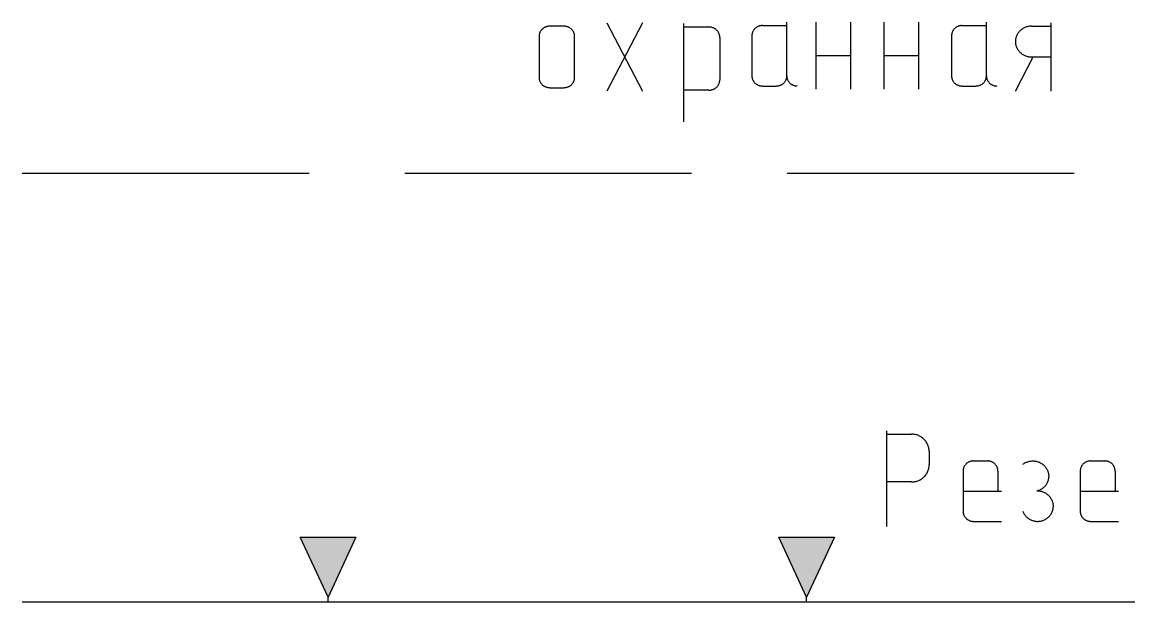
# Model space of a CAD drawing. Extents: x -2918 to -212, y 225 to 5715.
# Drawn here: x -386.53 to -370, y 950.17 to 958.82 of the extents above; entities that cross this region are included whole.
import ezdxf

# ---------------------------------------------------------------- set-up
doc = ezdxf.new("R2010")
doc.units = 0
doc.layers.get('0').update_dxf_attribs({"linetype": 'CONTINUOUS'})

# ---------------------------------------------------------------- blocks, each defined once
blk = doc.blocks.new('УСЛ__ОБОЗНАЧЕНИЯ_ГЕО_2')
at = {"linetype": 'CONTINUOUS'}
for points in [[(93.147, -80.935), (93.564, -81.829), (93.98, -80.935)], [(101.132, -80.935), (100.299, -80.935), (100.715, -81.829)]]:
    blk.add_hatch(color=18, dxfattribs=at).paths.add_polyline_path(points)
at = {"color": 18, "linetype": 'CONTINUOUS'}
for p, q in [((98.261, -73.255), (97.73, -74.276)), ((97.73, -73.255), (98.261, -74.276)), ((100.419, -74.049), (100.419, -73.247)), ((100.853, -73.246), (100.853, -74.246)), ((101.372, -73.246), (101.372, -74.246)), ((101.866, -73.246), (101.866, -74.246)), ((102.386, -73.246), (102.386, -74.246)), ((103.401, -74.049), (103.401, -73.247)), ((104.366, -73.255), (104.366, -74.276)), ((97.088, -73.306), (96.876, -73.306)), ((98.873, -73.266), (98.873, -74.733)), ((98.873, -73.318), (99.255, -73.318)), ((100.054, -73.298), (100.419, -73.298)), ((103.036, -73.298), (103.401, -73.298)), ((104.073, -73.306), (104.364, -73.306)), ((96.717, -73.459), (96.717, -74.072)), ((97.247, -74.072), (97.247, -73.459)), ((99.418, -73.476), (99.418, -74.105)), ((99.898, -73.448), (99.898, -74.049)), ((102.88, -73.448), (102.88, -74.049)), ((100.853, -73.746), (101.372, -73.746)), ((101.866, -73.746), (102.386, -73.746)), ((103.835, -74.276), (104.101, -73.766)), ((104.072, -73.766), (104.368, -73.766)), ((96.876, -74.225), (97.088, -74.225)), ((100.054, -74.2), (100.262, -74.2)), ((103.036, -74.2), (103.245, -74.2)), ((99.255, -74.262), (98.873, -74.262)), ((88.993, -75.499), (93.281, -75.499)), ((94.71, -75.499), (98.997, -75.499)), ((100.426, -75.499), (104.713, -75.499)), ((101.909, -79.346), (101.909, -80.775)), ((101.909, -79.397), (102.281, -79.397)), ((102.546, -79.652), (102.546, -79.856)), ((103.208, -79.797), (103.417, -79.797)), ((104.96, -79.797), (105.168, -79.797)), ((103.052, -79.947), (103.052, -80.548)), ((103.573, -79.947), (103.573, -80.248)), ((104.803, -79.947), (104.803, -80.548)), ((105.324, -79.947), (105.324, -80.248)), ((102.281, -80.111), (101.909, -80.111)), ((103.052, -80.248), (103.625, -80.248)), ((104.803, -80.248), (105.376, -80.248)), ((103.208, -80.699), (103.625, -80.699)), ((104.96, -80.699), (105.376, -80.699)), ((93.564, -81.829), (93.147, -80.935)), ((93.147, -80.935), (93.98, -80.935)), ((93.98, -80.935), (93.564, -81.829)), ((100.299, -80.935), (101.132, -80.935)), ((100.715, -81.829), (100.299, -80.935)), ((101.132, -80.935), (100.715, -81.829)), ((93.564, -81.9), (93.564, -81.829)), ((100.715, -81.9), (100.715, -81.829)), ((88.993, -81.9), (126.231, -81.9))]:
    blk.add_line(p, q, dxfattribs=at)
at = {"color": 18, "linetype": 'CONTINUOUS', "flags": 128}
for points in [[(96.876, -73.306), (96.867, -73.306), (96.859, -73.307), (96.851, -73.308), (96.843, -73.309), (96.834, -73.311), (96.826, -73.314), (96.819, -73.316), (96.811, -73.319), (96.803, -73.323), (96.796, -73.326), (96.789, -73.331), (96.782, -73.335), (96.776, -73.34), (96.769, -73.345), (96.763, -73.351), (96.757, -73.357), (96.752, -73.363), (96.747, -73.369), (96.742, -73.376), (96.738, -73.382), (96.734, -73.39), (96.73, -73.397), (96.727, -73.404), (96.724, -73.412), (96.722, -73.42), (96.72, -73.427), (96.718, -73.435), (96.717, -73.443), (96.717, -73.451), (96.717, -73.459)], [(97.247, -73.459), (97.247, -73.451), (97.246, -73.443), (97.245, -73.435), (97.244, -73.427), (97.242, -73.42), (97.239, -73.412), (97.237, -73.404), (97.233, -73.397), (97.23, -73.39), (97.226, -73.382), (97.222, -73.376), (97.217, -73.369), (97.212, -73.363), (97.206, -73.357), (97.201, -73.351), (97.195, -73.345), (97.188, -73.34), (97.182, -73.335), (97.175, -73.331), (97.168, -73.326), (97.16, -73.323), (97.153, -73.319), (97.145, -73.316), (97.137, -73.314), (97.129, -73.311), (97.121, -73.309), (97.113, -73.308), (97.105, -73.307), (97.096, -73.306), (97.088, -73.306)], [(99.418, -73.476), (99.418, -73.467), (99.418, -73.459), (99.416, -73.451), (99.415, -73.443), (99.413, -73.435), (99.41, -73.427), (99.407, -73.419), (99.404, -73.412), (99.4, -73.404), (99.396, -73.397), (99.392, -73.39), (99.387, -73.383), (99.382, -73.377), (99.376, -73.37), (99.37, -73.364), (99.364, -73.359), (99.358, -73.353), (99.351, -73.348), (99.344, -73.344), (99.337, -73.339), (99.329, -73.336), (99.321, -73.332), (99.313, -73.329), (99.305, -73.326), (99.297, -73.324), (99.289, -73.322), (99.28, -73.32), (99.272, -73.319), (99.263, -73.319), (99.255, -73.318)], [(100.054, -73.298), (100.046, -73.298), (100.038, -73.298), (100.029, -73.3), (100.021, -73.301), (100.013, -73.303), (100.006, -73.305), (99.998, -73.308), (99.99, -73.311), (99.983, -73.314), (99.976, -73.318), (99.969, -73.322), (99.962, -73.326), (99.956, -73.331), (99.949, -73.336), (99.943, -73.342), (99.938, -73.347), (99.932, -73.354), (99.927, -73.36), (99.923, -73.366), (99.919, -73.373), (99.915, -73.38), (99.911, -73.387), (99.908, -73.394), (99.905, -73.401), (99.903, -73.409), (99.901, -73.417), (99.9, -73.425), (99.898, -73.432), (99.898, -73.44), (99.898, -73.448)], [(103.036, -73.298), (103.028, -73.298), (103.02, -73.298), (103.012, -73.3), (103.004, -73.301), (102.996, -73.303), (102.988, -73.305), (102.98, -73.308), (102.973, -73.311), (102.965, -73.314), (102.958, -73.318), (102.951, -73.322), (102.945, -73.326), (102.938, -73.331), (102.932, -73.336), (102.926, -73.342), (102.92, -73.347), (102.915, -73.354), (102.91, -73.36), (102.905, -73.366), (102.901, -73.373), (102.897, -73.38), (102.894, -73.387), (102.891, -73.394), (102.888, -73.401), (102.886, -73.409), (102.884, -73.417), (102.882, -73.425), (102.881, -73.432), (102.88, -73.44), (102.88, -73.448)], [(104.074, -73.306), (104.062, -73.306), (104.049, -73.307), (104.037, -73.309), (104.024, -73.311), (104.012, -73.314), (104, -73.317), (103.989, -73.321), (103.977, -73.326), (103.966, -73.331), (103.955, -73.337), (103.944, -73.343), (103.934, -73.35), (103.924, -73.357), (103.914, -73.365), (103.905, -73.374), (103.897, -73.382), (103.889, -73.391), (103.881, -73.401), (103.874, -73.411), (103.867, -73.421), (103.861, -73.432), (103.856, -73.442), (103.851, -73.453), (103.847, -73.465), (103.843, -73.476), (103.84, -73.488), (103.838, -73.5), (103.837, -73.512), (103.836, -73.524), (103.835, -73.536), (103.836, -73.548), (103.837, -73.56), (103.838, -73.572), (103.84, -73.584), (103.843, -73.595), (103.847, -73.607), (103.851, -73.618), (103.856, -73.629), (103.861, -73.64), (103.867, -73.651), (103.874, -73.661), (103.881, -73.671), (103.889, -73.68), (103.897, -73.69), (103.905, -73.698), (103.914, -73.706), (103.924, -73.714), (103.934, -73.722), (103.944, -73.728), (103.955, -73.735), (103.966, -73.74), (103.977, -73.746), (103.989, -73.75), (104, -73.754), (104.012, -73.758), (104.024, -73.761), (104.037, -73.763), (104.049, -73.764), (104.062, -73.765), (104.074, -73.766)], [(96.717, -74.072), (96.717, -74.08), (96.717, -74.088), (96.718, -74.095), (96.72, -74.103), (96.722, -74.111), (96.724, -74.119), (96.727, -74.126), (96.73, -74.134), (96.734, -74.141), (96.738, -74.148), (96.742, -74.155), (96.747, -74.162), (96.752, -74.168), (96.757, -74.174), (96.763, -74.18), (96.769, -74.185), (96.776, -74.191), (96.782, -74.195), (96.789, -74.2), (96.796, -74.204), (96.803, -74.208), (96.811, -74.211), (96.819, -74.214), (96.826, -74.217), (96.834, -74.219), (96.843, -74.221), (96.851, -74.223), (96.859, -74.224), (96.867, -74.224), (96.876, -74.225)], [(97.088, -74.225), (97.096, -74.224), (97.105, -74.224), (97.113, -74.223), (97.121, -74.221), (97.129, -74.219), (97.137, -74.217), (97.145, -74.214), (97.153, -74.211), (97.16, -74.208), (97.168, -74.204), (97.175, -74.2), (97.182, -74.195), (97.188, -74.191), (97.195, -74.185), (97.201, -74.18), (97.206, -74.174), (97.212, -74.168), (97.217, -74.162), (97.222, -74.155), (97.226, -74.148), (97.23, -74.141), (97.233, -74.134), (97.237, -74.126), (97.239, -74.119), (97.242, -74.111), (97.244, -74.103), (97.245, -74.095), (97.246, -74.088), (97.247, -74.08), (97.247, -74.072)], [(99.898, -74.049), (99.898, -74.057), (99.898, -74.065), (99.9, -74.073), (99.901, -74.08), (99.903, -74.088), (99.905, -74.096), (99.908, -74.103), (99.911, -74.11), (99.915, -74.117), (99.919, -74.124), (99.923, -74.131), (99.927, -74.138), (99.932, -74.144), (99.938, -74.15), (99.943, -74.156), (99.949, -74.161), (99.956, -74.166), (99.962, -74.171), (99.969, -74.175), (99.976, -74.179), (99.983, -74.183), (99.99, -74.187), (99.998, -74.189), (100.006, -74.192), (100.013, -74.195), (100.021, -74.196), (100.029, -74.198), (100.038, -74.199), (100.046, -74.199), (100.054, -74.2)], [(100.262, -74.2), (100.27, -74.199), (100.279, -74.199), (100.287, -74.198), (100.295, -74.196), (100.303, -74.195), (100.311, -74.192), (100.318, -74.189), (100.326, -74.187), (100.333, -74.183), (100.34, -74.179), (100.348, -74.175), (100.354, -74.171), (100.361, -74.166), (100.367, -74.161), (100.373, -74.156), (100.379, -74.15), (100.384, -74.144), (100.389, -74.138), (100.393, -74.131), (100.398, -74.124), (100.402, -74.117), (100.405, -74.11), (100.408, -74.103), (100.411, -74.096), (100.413, -74.088), (100.415, -74.08), (100.417, -74.073), (100.418, -74.065), (100.418, -74.057), (100.419, -74.049), (100.419, -74.057), (100.419, -74.065), (100.42, -74.073), (100.422, -74.08), (100.424, -74.088), (100.426, -74.096), (100.429, -74.103), (100.432, -74.11), (100.436, -74.117), (100.439, -74.124), (100.444, -74.131), (100.449, -74.138), (100.453, -74.144), (100.459, -74.15), (100.464, -74.156), (100.47, -74.161), (100.477, -74.166), (100.483, -74.171), (100.49, -74.175), (100.497, -74.179), (100.504, -74.183), (100.511, -74.187), (100.519, -74.189), (100.527, -74.192), (100.535, -74.195), (100.542, -74.196), (100.55, -74.198), (100.559, -74.199), (100.567, -74.199), (100.575, -74.2)], [(102.88, -74.049), (102.88, -74.057), (102.881, -74.065), (102.882, -74.073), (102.884, -74.08), (102.886, -74.088), (102.888, -74.096), (102.891, -74.103), (102.894, -74.11), (102.897, -74.117), (102.901, -74.124), (102.905, -74.131), (102.91, -74.138), (102.915, -74.144), (102.92, -74.15), (102.926, -74.156), (102.932, -74.161), (102.938, -74.166), (102.945, -74.171), (102.951, -74.175), (102.958, -74.179), (102.965, -74.183), (102.973, -74.187), (102.98, -74.189), (102.988, -74.192), (102.996, -74.195), (103.004, -74.196), (103.012, -74.198), (103.02, -74.199), (103.028, -74.199), (103.036, -74.2)], [(103.245, -74.2), (103.253, -74.199), (103.261, -74.199), (103.269, -74.198), (103.277, -74.196), (103.285, -74.195), (103.293, -74.192), (103.301, -74.189), (103.308, -74.187), (103.316, -74.183), (103.323, -74.179), (103.33, -74.175), (103.337, -74.171), (103.343, -74.166), (103.35, -74.161), (103.355, -74.156), (103.361, -74.15), (103.366, -74.144), (103.371, -74.138), (103.376, -74.131), (103.38, -74.124), (103.384, -74.117), (103.387, -74.11), (103.391, -74.103), (103.393, -74.096), (103.396, -74.088), (103.398, -74.08), (103.399, -74.073), (103.4, -74.065), (103.401, -74.057), (103.401, -74.049), (103.401, -74.057), (103.402, -74.065), (103.403, -74.073), (103.405, -74.08), (103.406, -74.088), (103.409, -74.096), (103.412, -74.103), (103.415, -74.11), (103.418, -74.117), (103.422, -74.124), (103.426, -74.131), (103.431, -74.138), (103.436, -74.144), (103.441, -74.15), (103.447, -74.156), (103.453, -74.161), (103.459, -74.166), (103.466, -74.171), (103.472, -74.175), (103.479, -74.179), (103.487, -74.183), (103.494, -74.187), (103.501, -74.189), (103.509, -74.192), (103.517, -74.195), (103.525, -74.196), (103.533, -74.198), (103.541, -74.199), (103.549, -74.199), (103.557, -74.2)], [(99.255, -74.262), (99.263, -74.262), (99.272, -74.261), (99.28, -74.26), (99.289, -74.258), (99.297, -74.256), (99.305, -74.254), (99.313, -74.251), (99.321, -74.248), (99.329, -74.245), (99.337, -74.24), (99.344, -74.236), (99.351, -74.232), (99.358, -74.227), (99.364, -74.221), (99.37, -74.216), (99.376, -74.21), (99.382, -74.203), (99.387, -74.197), (99.392, -74.19), (99.396, -74.183), (99.4, -74.176), (99.404, -74.168), (99.407, -74.161), (99.41, -74.153), (99.413, -74.145), (99.415, -74.137), (99.416, -74.129), (99.418, -74.121), (99.418, -74.113), (99.418, -74.105)], [(102.546, -79.652), (102.546, -79.639), (102.545, -79.626), (102.543, -79.612), (102.54, -79.599), (102.537, -79.586), (102.533, -79.573), (102.528, -79.561), (102.523, -79.548), (102.517, -79.536), (102.51, -79.525), (102.503, -79.513), (102.495, -79.502), (102.487, -79.492), (102.478, -79.481), (102.468, -79.472), (102.458, -79.462), (102.448, -79.454), (102.437, -79.446), (102.425, -79.438), (102.413, -79.431), (102.401, -79.425), (102.389, -79.419), (102.376, -79.414), (102.363, -79.409), (102.349, -79.406), (102.336, -79.403), (102.322, -79.4), (102.308, -79.398), (102.294, -79.397), (102.281, -79.397)], [(102.281, -80.111), (102.294, -80.111), (102.308, -80.11), (102.322, -80.108), (102.336, -80.106), (102.349, -80.103), (102.363, -80.099), (102.376, -80.095), (102.389, -80.089), (102.401, -80.084), (102.413, -80.077), (102.425, -80.07), (102.437, -80.063), (102.448, -80.055), (102.458, -80.046), (102.468, -80.037), (102.478, -80.027), (102.487, -80.017), (102.495, -80.006), (102.503, -79.995), (102.51, -79.984), (102.517, -79.972), (102.523, -79.96), (102.528, -79.948), (102.533, -79.935), (102.537, -79.922), (102.54, -79.909), (102.543, -79.896), (102.545, -79.883), (102.546, -79.87), (102.546, -79.856)], [(103.208, -79.797), (103.2, -79.797), (103.192, -79.798), (103.184, -79.799), (103.176, -79.8), (103.168, -79.802), (103.16, -79.804), (103.152, -79.807), (103.145, -79.81), (103.137, -79.813), (103.13, -79.817), (103.123, -79.821), (103.117, -79.825), (103.11, -79.83), (103.104, -79.836), (103.098, -79.841), (103.092, -79.847), (103.087, -79.853), (103.082, -79.859), (103.077, -79.865), (103.073, -79.872), (103.069, -79.879), (103.066, -79.886), (103.063, -79.893), (103.06, -79.901), (103.058, -79.908), (103.056, -79.916), (103.054, -79.924), (103.053, -79.932), (103.052, -79.939), (103.052, -79.947)], [(103.573, -79.947), (103.573, -79.939), (103.572, -79.932), (103.571, -79.924), (103.57, -79.916), (103.568, -79.908), (103.566, -79.901), (103.563, -79.893), (103.56, -79.886), (103.556, -79.879), (103.552, -79.872), (103.548, -79.865), (103.543, -79.859), (103.538, -79.853), (103.533, -79.847), (103.527, -79.841), (103.522, -79.836), (103.515, -79.83), (103.509, -79.825), (103.502, -79.821), (103.495, -79.817), (103.488, -79.813), (103.48, -79.81), (103.473, -79.807), (103.465, -79.804), (103.457, -79.802), (103.449, -79.8), (103.441, -79.799), (103.433, -79.798), (103.425, -79.797), (103.417, -79.797)], [(103.945, -79.847), (103.955, -79.84), (103.965, -79.833), (103.976, -79.827), (103.987, -79.821), (103.998, -79.816), (104.009, -79.812), (104.021, -79.808), (104.033, -79.804), (104.045, -79.801), (104.058, -79.799), (104.07, -79.798), (104.083, -79.797), (104.095, -79.797), (104.108, -79.797), (104.12, -79.798), (104.132, -79.8), (104.145, -79.802), (104.157, -79.805), (104.169, -79.808), (104.18, -79.813), (104.192, -79.817), (104.203, -79.823), (104.214, -79.828), (104.225, -79.835), (104.235, -79.841), (104.245, -79.849), (104.254, -79.857), (104.263, -79.865), (104.272, -79.874), (104.28, -79.883), (104.287, -79.893), (104.294, -79.903), (104.301, -79.913), (104.307, -79.923), (104.312, -79.934), (104.317, -79.945), (104.321, -79.957), (104.324, -79.968), (104.327, -79.98), (104.329, -79.992), (104.331, -80.004), (104.332, -80.016), (104.332, -80.028), (104.331, -80.04), (104.33, -80.052), (104.329, -80.064), (104.326, -80.075), (104.323, -80.087), (104.32, -80.098), (104.315, -80.11), (104.31, -80.121), (104.305, -80.132), (104.299, -80.142), (104.292, -80.152), (104.285, -80.162), (104.277, -80.172), (104.269, -80.181), (104.261, -80.189), (104.251, -80.198), (104.242, -80.205), (104.232, -80.213), (104.222, -80.219), (104.211, -80.225), (104.2, -80.231), (104.189, -80.236), (104.177, -80.24), (104.165, -80.244), (104.153, -80.248)], [(104.96, -79.797), (104.951, -79.797), (104.943, -79.798), (104.935, -79.799), (104.927, -79.8), (104.919, -79.802), (104.911, -79.804), (104.903, -79.807), (104.896, -79.81), (104.888, -79.813), (104.882, -79.817), (104.874, -79.821), (104.868, -79.825), (104.861, -79.83), (104.855, -79.836), (104.849, -79.841), (104.843, -79.847), (104.838, -79.853), (104.833, -79.859), (104.828, -79.865), (104.824, -79.872), (104.82, -79.879), (104.817, -79.886), (104.814, -79.893), (104.811, -79.901), (104.809, -79.908), (104.807, -79.916), (104.805, -79.924), (104.804, -79.932), (104.803, -79.939), (104.803, -79.947)], [(105.324, -79.947), (105.324, -79.939), (105.323, -79.932), (105.322, -79.924), (105.321, -79.916), (105.319, -79.908), (105.317, -79.901), (105.314, -79.893), (105.311, -79.886), (105.307, -79.879), (105.303, -79.872), (105.299, -79.865), (105.294, -79.859), (105.289, -79.853), (105.284, -79.847), (105.279, -79.841), (105.273, -79.836), (105.266, -79.83), (105.26, -79.825), (105.253, -79.821), (105.246, -79.817), (105.239, -79.813), (105.231, -79.81), (105.224, -79.807), (105.216, -79.804), (105.208, -79.802), (105.201, -79.8), (105.192, -79.799), (105.184, -79.798), (105.176, -79.797), (105.168, -79.797)], [(103.945, -80.548), (103.949, -80.559), (103.954, -80.57), (103.96, -80.581), (103.966, -80.591), (103.973, -80.601), (103.98, -80.611), (103.988, -80.62), (103.996, -80.629), (104.005, -80.637), (104.014, -80.645), (104.024, -80.653), (104.034, -80.66), (104.044, -80.666), (104.055, -80.672), (104.066, -80.677), (104.077, -80.682), (104.089, -80.686), (104.101, -80.69), (104.113, -80.693), (104.125, -80.695), (104.137, -80.697), (104.149, -80.699), (104.162, -80.699), (104.174, -80.699), (104.186, -80.698), (104.199, -80.697), (104.211, -80.695), (104.223, -80.692), (104.235, -80.689), (104.247, -80.685), (104.258, -80.681), (104.269, -80.676), (104.28, -80.671), (104.291, -80.664), (104.301, -80.658), (104.311, -80.651), (104.321, -80.643), (104.33, -80.635), (104.339, -80.626), (104.347, -80.618), (104.354, -80.608), (104.362, -80.598), (104.368, -80.588), (104.374, -80.578), (104.379, -80.567), (104.384, -80.556), (104.389, -80.545), (104.392, -80.534), (104.395, -80.522), (104.398, -80.511), (104.399, -80.499), (104.4, -80.487), (104.401, -80.475), (104.401, -80.463), (104.4, -80.451), (104.398, -80.439), (104.396, -80.428), (104.393, -80.416), (104.39, -80.405), (104.386, -80.393), (104.381, -80.382), (104.376, -80.372), (104.37, -80.361), (104.364, -80.351), (104.357, -80.341), (104.349, -80.332), (104.341, -80.323), (104.333, -80.314), (104.324, -80.306), (104.314, -80.298), (104.304, -80.291), (104.294, -80.284), (104.284, -80.278), (104.273, -80.272), (104.262, -80.267), (104.25, -80.262), (104.238, -80.258), (104.227, -80.255), (104.215, -80.252), (104.202, -80.25), (104.19, -80.249), (104.178, -80.248), (104.165, -80.247), (104.153, -80.248)], [(103.052, -80.548), (103.052, -80.556), (103.053, -80.564), (103.054, -80.572), (103.056, -80.58), (103.058, -80.587), (103.06, -80.595), (103.063, -80.602), (103.066, -80.61), (103.069, -80.617), (103.073, -80.624), (103.077, -80.63), (103.082, -80.637), (103.087, -80.643), (103.092, -80.649), (103.098, -80.655), (103.104, -80.66), (103.11, -80.665), (103.117, -80.67), (103.123, -80.674), (103.13, -80.678), (103.137, -80.682), (103.145, -80.686), (103.152, -80.689), (103.16, -80.691), (103.168, -80.694), (103.176, -80.695), (103.184, -80.697), (103.192, -80.698), (103.2, -80.699), (103.208, -80.699)], [(104.803, -80.548), (104.803, -80.556), (104.804, -80.564), (104.805, -80.572), (104.807, -80.58), (104.809, -80.587), (104.811, -80.595), (104.814, -80.602), (104.817, -80.61), (104.82, -80.617), (104.824, -80.624), (104.828, -80.63), (104.833, -80.637), (104.838, -80.643), (104.843, -80.649), (104.849, -80.655), (104.855, -80.66), (104.861, -80.665), (104.868, -80.67), (104.874, -80.674), (104.882, -80.678), (104.888, -80.682), (104.896, -80.686), (104.903, -80.689), (104.911, -80.691), (104.919, -80.694), (104.927, -80.695), (104.935, -80.697), (104.943, -80.698), (104.951, -80.699), (104.96, -80.699)]]:
    blk.add_lwpolyline(points, dxfattribs=at)

msp = doc.modelspace()

# ---------------------------------------------------------------- block references
msp.add_blockref('УСЛ__ОБОЗНАЧЕНИЯ_ГЕО_2', (-475.527, 1032.066))

doc.saveas('drawing.dxf')
